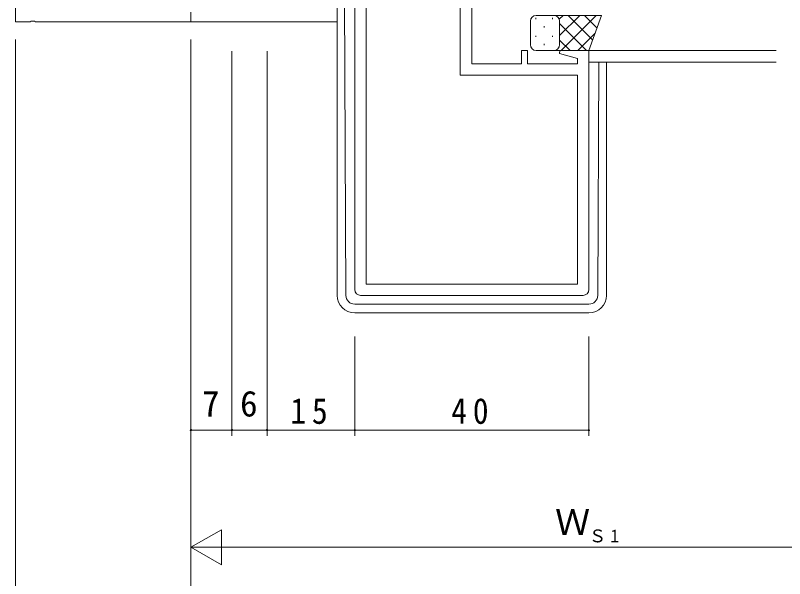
# Model space of a CAD drawing. Units: millimetres on the paper. Extents: x -397 to 397, y -282 to 282.
# Drawn here: x -173.4 to -42, y -201 to -104.9 of the extents above; entities that cross this region are included whole.
import ezdxf
from ezdxf.enums import TextEntityAlignment as Align

# ---------------------------------------------------------------- set-up
doc = ezdxf.new("R2010")
doc.units = ezdxf.units.MM
for name, color, linetype, lineweight in [('0-3_YKK_D', 6, 'Continuous', 18), ('0-4_YKK_11', 7, 'Continuous', 18), ('0-5_YKK_12', 2, 'Continuous', 18), ('0-6_YKK_13', 4, 'Continuous', 18)]:
    doc.layers.add(name, color=color, linetype=linetype, lineweight=lineweight)
doc.styles.add('ＭＳ ゴシック', font='')
doc.styles.get('ＭＳ ゴシック').set_extended_font_data('MS Gothic')

msp = doc.modelspace()

# ---------------------------------------------------------------- linework, layer by layer
at = {"layer": '0-3_YKK_D'}
for p, q in [((-173.42, -108.988), (-173.42, -216.688)), ((-143.42, -108.988), (-143.42, -216.688)), ((-143.42, -110.988), (-143.42, -176.688)), ((-136.42, -110.988), (-136.42, -176.688)), ((-136.42, -110.988), (-136.42, -176.688)), ((-130.42, -110.988), (-130.42, -176.688)), ((-143.42, -137.988), (-143.42, -216.688)), ((-143.42, -159.688), (-143.42, -196.688)), ((-130.42, -159.688), (-130.42, -176.688)), ((-115.42, -159.688), (-115.42, -176.688)), ((-115.42, -159.688), (-115.42, -176.688)), ((-75.42, -159.688), (-75.42, -176.688)), ((-143.42, -175.688), (-136.42, -175.688)), ((-130.42, -175.688), (-136.42, -175.688)), ((-130.42, -175.688), (-115.42, -175.688)), ((-75.42, -175.688), (-115.42, -175.688)), ((-143.42, -195.688), (-138.224, -192.688)), ((-138.224, -198.688), (-138.224, -192.688)), ((-143.42, -195.688), (-133.028, -195.688)), ((-143.42, -195.688), (-138.224, -198.688)), ((-137.42, -195.688), (-14.42, -195.688))]:
    msp.add_line(p, q, dxfattribs=at)
for centre, start, end in [((-143.42, -175.688), 0, 180), ((-143.42, -175.688), 180, 0), ((-136.42, -175.688), 0, 180), ((-136.42, -175.688), 0, 180), ((-136.42, -175.688), 180, 0), ((-136.42, -175.688), 180, 0), ((-130.42, -175.688), 0, 180), ((-130.42, -175.688), 0, 180), ((-130.42, -175.688), 180, 0), ((-130.42, -175.688), 180, 0), ((-115.42, -175.688), 0, 180), ((-115.42, -175.688), 0, 180), ((-115.42, -175.688), 180, 0), ((-115.42, -175.688), 180, 0), ((-75.42, -175.688), 0, 180), ((-75.42, -175.688), 180, 0)]:
    msp.add_arc(centre, 0.106, start, end, dxfattribs=at)
at = {"layer": '0-4_YKK_11'}
for p, q in [((-95.42, -113.158), (-95.42, -78.618)), ((-113.49, -99.088), (-113.49, -150.758)), ((-113.49, -99.088), (-113.49, -150.758)), ((-115.42, -100.618), (-115.42, -151.688)), ((-97.42, -115.088), (-97.42, -100.688)), ((-173.42, -102.788), (-173.42, -105.988)), ((-143.42, -105.988), (-143.42, -104.358)), ((-173.42, -105.988), (-170.879, -105.988)), ((-170.879, -105.988), (-170.695, -105.868)), ((-170.695, -105.868), (-170.146, -105.868)), ((-170.146, -105.868), (-169.962, -105.988)), ((-169.962, -105.988), (-143.42, -105.988)), ((-86.92, -110.888), (-86.92, -113.158)), ((-85.92, -110.888), (-86.92, -110.888)), ((-85.92, -113.158), (-85.92, -110.888)), ((-80.381, -110.888), (-80.45, -111.41)), ((-80.45, -111.41), (-77.35, -112.24)), ((-75.42, -110.888), (-80.381, -110.888)), ((-75.42, -151.688), (-75.42, -110.888)), ((-77.35, -112.24), (-77.35, -113.158)), ((-86.92, -113.158), (-95.42, -113.158)), ((-77.35, -113.158), (-85.92, -113.158)), ((-77.35, -115.088), (-97.42, -115.088)), ((-77.35, -150.758), (-77.35, -115.088)), ((-113.49, -150.758), (-77.35, -150.758)), ((-114.42, -152.688), (-76.42, -152.688))]:
    msp.add_line(p, q, dxfattribs=at)
for centre, start, end in [((-114.42, -151.688), 180.00001, 269.99999), ((-76.42, -151.688), 270.00001, 359.99999)]:
    msp.add_arc(centre, 1, start, end, dxfattribs=at)
at = {"layer": '0-5_YKK_12'}
for p, q in [((-118.42, -105.988), (-143.72, -105.988)), ((-43.42, -110.888), (-75.92, -110.888)), ((-43.42, -112.888), (-75.42, -112.888))]:
    msp.add_line(p, q, dxfattribs=at)
at = {"layer": '0-6_YKK_13'}
for p, q in [((-118.42, -98.188), (-118.42, -152.688)), ((-116.932, -152.7), (-117.213, -98.188)), ((-81.42, -104.889), (-84.42, -104.889)), ((-81.642, -104.889), (-73.278, -104.889)), ((-80.477, -105.558), (-79.809, -104.889)), ((-80.42, -108.329), (-76.981, -104.889)), ((-80.152, -110.889), (-74.152, -104.889)), ((-78.972, -104.889), (-74.776, -109.085)), ((-76.143, -104.889), (-74.032, -107.001)), ((-73.278, -104.889), (-75.42, -110.889)), ((-85.42, -105.889), (-85.42, -109.889)), ((-84.472, -105.524), (-84.472, -105.324)), ((-81.642, -105.524), (-81.642, -105.324)), ((-80.421, -106.269), (-75.8, -110.889)), ((-80.42, -109.489), (-80.42, -105.889)), ((-80.42, -109.889), (-80.42, -106.289)), ((-83.057, -106.939), (-83.057, -106.739)), ((-84.472, -108.554), (-84.472, -108.354)), ((-81.642, -108.554), (-81.642, -108.354)), ((-80.42, -109.098), (-78.629, -110.889)), ((-77.324, -110.889), (-74.363, -107.929)), ((-83.057, -109.969), (-83.057, -109.769)), ((-84.42, -110.889), (-81.42, -110.889)), ((-75.42, -110.889), (-81.42, -110.889)), ((-73.909, -152.7), (-73.744, -112.888)), ((-72.42, -112.888), (-72.42, -152.688)), ((-115.432, -154.188), (-75.409, -154.188)), ((-75.42, -155.688), (-115.42, -155.688))]:
    msp.add_line(p, q, dxfattribs=at)
for centre, radius, start, end in [((-84.42, -105.889), 1, 90, 180), ((-81.42, -105.889), 1, 0, 90), ((-81.42, -105.889), 1, 0, 90), ((-84.42, -109.889), 1, 180, 270), ((-81.42, -109.889), 1, 270, 0), ((-81.42, -109.889), 1, 270, 0), ((-115.42, -152.688), 3, 180, 270), ((-115.432, -152.688), 1.5, 180.45233, 270), ((-75.42, -152.688), 3, 270, 0), ((-75.409, -152.688), 1.5, 270, 359.54767)]:
    msp.add_arc(centre, radius, start, end, dxfattribs=at)

# ---------------------------------------------------------------- texts
at = {"layer": '0-3_YKK_D', "color": 7, "style": 'ＭＳ ゴシック'}
for s, p in [('7', (-141.52, -174.688)), ('6', (-135.02, -174.688)), ('Ｗ', (-81.2, -194.888))]:
    msp.add_text(s, height=4.399, dxfattribs=at).set_placement(p, align=Align.BOTTOM_LEFT)
at = {"layer": '0-3_YKK_D', "color": 7, "attachment_point": 7, "style": 'ＭＳ ゴシック'}
for s, insert, char_height in [('\\T1.37;\\W0.9;15', (-126.44, -174.688), 4.399), ('\\T1.37;\\W0.9;40', (-98.94, -174.688), 4.399), ('\\T1.23;Ｓ1', (-75.44, -194.888), 2.199)]:
    msp.add_mtext(s, dxfattribs=dict(at, insert=insert, char_height=char_height))

doc.saveas('drawing.dxf')
